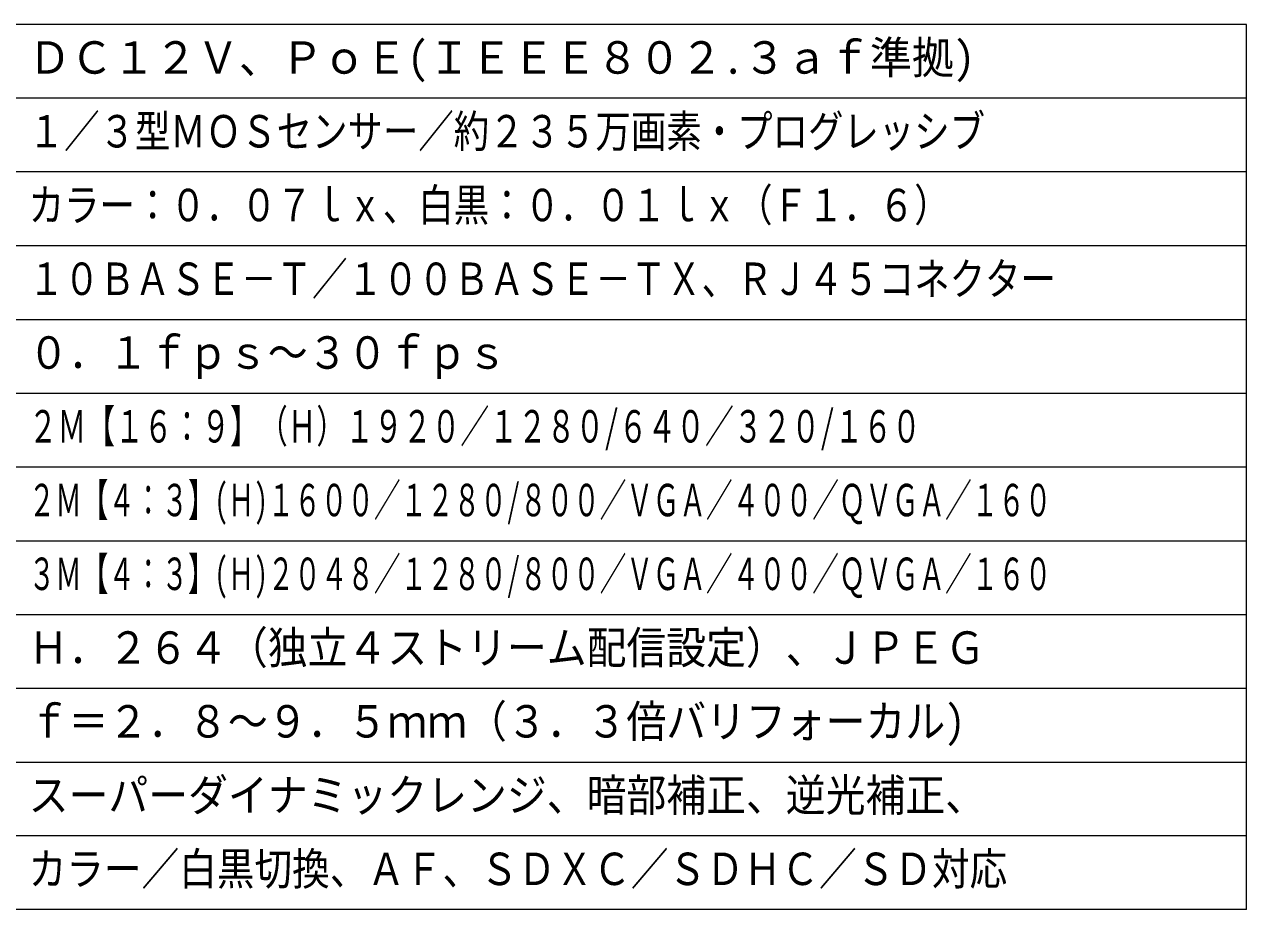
# Model space of a CAD drawing. Units: millimetres, scale not verified. Extents: x -63 to 62, y -56 to 57.
# Drawn here: x -20.3 to 62.5, y -56.4 to 3.6 of the extents above; entities that cross this region are included whole.
import ezdxf
from ezdxf.enums import TextEntityAlignment as Align

# ---------------------------------------------------------------- set-up
doc = ezdxf.new("R2010")
doc.units = ezdxf.units.MM
doc.header["$LTSCALE"] = 0.125
doc.layers.add('0-1_MOJI1', color=7, linetype='Continuous')
doc.layers.add('0-2_WAKU', color=1, linetype='Continuous', lineweight=18)
doc.styles.add('ＭＳ ゴシック', font='')
doc.styles.get('ＭＳ ゴシック').set_extended_font_data('MS Gothic')

msp = doc.modelspace()

# ---------------------------------------------------------------- linework, layer by layer
at = {"layer": '0-2_WAKU', "color": 4}
for p, q in [((62.4995, 3.6306), (-62.5005, 3.6306)), ((62.4995, -56.3694), (62.4995, 3.6306))]:
    msp.add_line(p, q, dxfattribs=at)
at = {"layer": '0-2_WAKU'}
for p, q in [((62.4995, -1.3694), (-62.5005, -1.3694)), ((62.4995, -6.3694), (-62.5005, -6.3694)), ((62.4995, -11.3694), (-62.5005, -11.3694)), ((-62.5005, -16.3694), (62.4995, -16.3694)), ((-62.5005, -21.3694), (62.4995, -21.3694)), ((-62.5005, -26.3694), (62.4995, -26.3694)), ((-62.5005, -31.3694), (62.4995, -31.3694)), ((-62.5005, -36.3694), (62.4995, -36.3694)), ((-62.5005, -41.3694), (62.4995, -41.3694)), ((-62.5005, -46.3694), (62.4995, -46.3694)), ((62.4995, -51.3694), (-62.5005, -51.3694))]:
    msp.add_line(p, q, dxfattribs=at)
at = {"layer": '0-2_WAKU', "color": 4}
msp.add_lwpolyline([(62.4995, -56.3694), (-62.5005, -56.3694), (-62.5005, 3.6306)], dxfattribs=at)

# ---------------------------------------------------------------- texts
at = {"layer": '0-1_MOJI1', "style": 'ＭＳ ゴシック'}
for s, width, p in [('ＤＣ１２Ｖ、ＰｏＥ(ＩＥＥＥ８０２.３ａｆ準拠)', 0.95, (-20.0005, -0.3694)), ('１／３型ＭＯＳセンサー／約２３５万画素・プログレッシブ', 0.8, (-20.0005, -5.3694)), ('カラー：０．０７ｌｘ、白黒：０．０１ｌｘ（Ｆ１．６）', 0.8, (-20.0005, -10.3694)), ('１０ＢＡＳＥ－Ｔ／１００ＢＡＳＥ－ＴＸ、ＲＪ４５コネクター', 0.8, (-20.0005, -15.3694)), ('０．１ｆｐｓ～３０ｆｐｓ', 0.9, (-20.0005, -20.3694)), ('２Ｍ【１６：９】（Ｈ）１９２０／１２８０/６４０／３２０/１６０', 0.65, (-20.0005, -25.3694)), ('２Ｍ【４：３】(Ｈ)１６００／１２８０/８００／ＶＧＡ／４００／ＱＶＧＡ／１６０', 0.6, (-20.0005, -30.3694)), ('３Ｍ【４：３】(Ｈ)２０４８／１２８０/８００／ＶＧＡ／４００／ＱＶＧＡ／１６０', 0.6, (-20.0005, -35.3694)), ('Ｈ．２６４（独立４ストリーム配信設定）、ＪＰＥＧ', 0.9, (-20.0005, -40.3694)), ('ｆ＝２．８～９．５ｍｍ（３．３倍バリフォーカル)', 0.9, (-20.0005, -45.3694)), ('スーパーダイナミックレンジ、暗部補正、逆光補正、', 0.9, (-20.0005, -50.3694)), ('カラー／白黒切換、ＡＦ、ＳＤＸＣ／ＳＤＨＣ／ＳＤ対応', 0.85, (-20.0005, -55.3694))]:
    msp.add_text(s, height=2.199, dxfattribs=dict(at, width=width)).set_placement(p, align=Align.BOTTOM_LEFT)

doc.saveas('drawing.dxf')
